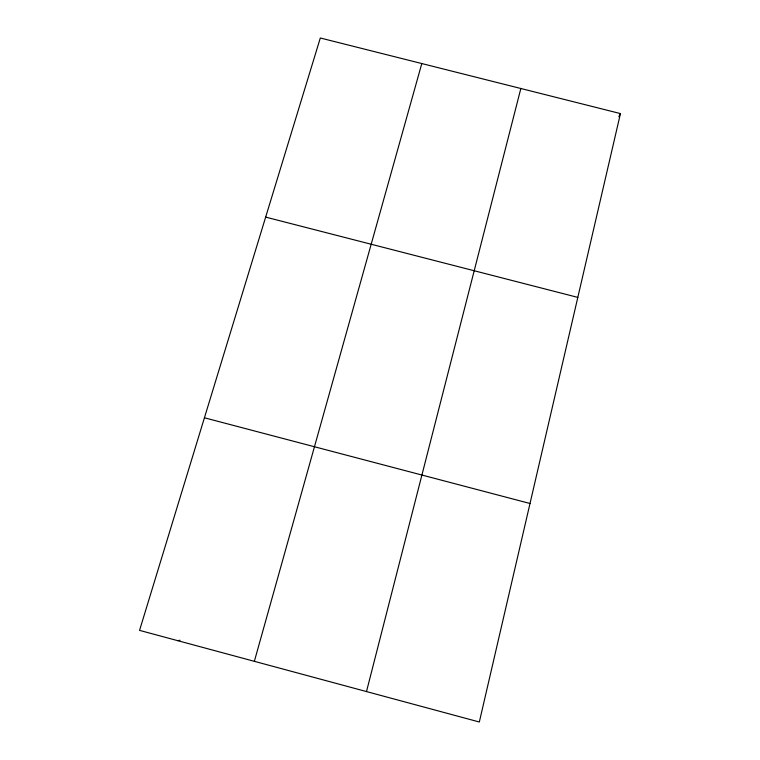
<?xml version="1.0" encoding="UTF-8"?>
<svg xmlns="http://www.w3.org/2000/svg" width="760" height="760" viewBox="0 0 760 760"><rect width="100%" height="100%" fill="white"/><g stroke="black" fill="none" stroke-linecap="round" stroke-linejoin="round"><path stroke-width="1.14" d="M620.445 113.582L479.332 722L139.555 630.372L320.312 38L620.445 113.582L618.839 116.66M366.491 691.572L520.847 88.502M254.353 661.333L421.8 63.555M177.736 640.67L180.006 640.243M265.658 217.103L577.809 297.397M204.421 417.781L530.005 503.49"/></g></svg>
